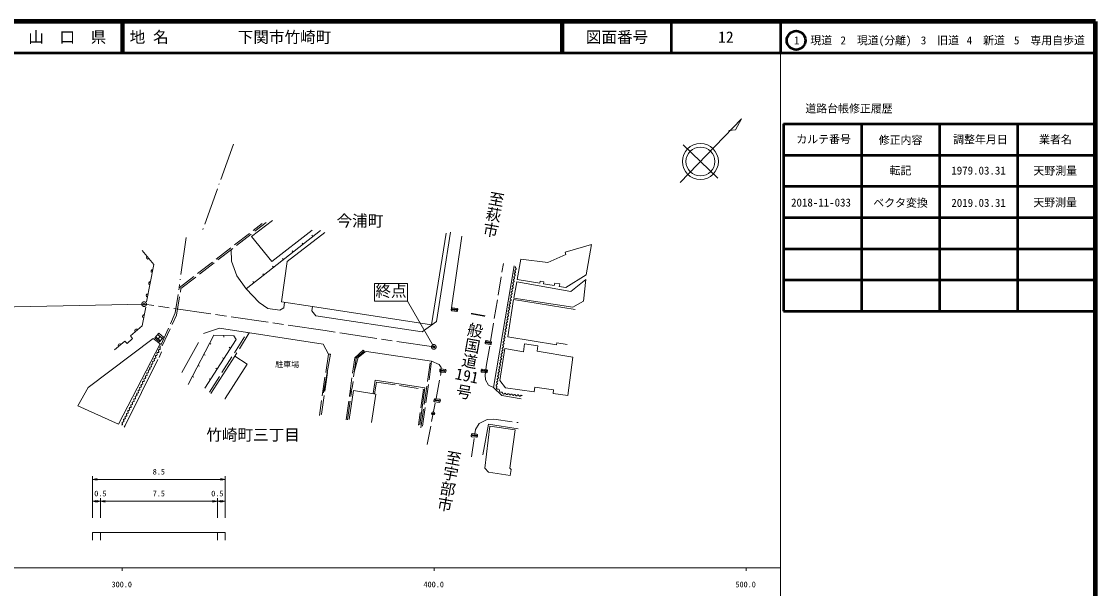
# Model space of a CAD drawing. Units: millimetres at full size, sheet at 1:1000, with parts at other scales. Extents: x 40000 to 680000, y 20000 to 380000.
# Drawn here: x 335699 to 680000, y 198357 to 380000 of the extents above; entities that cross this region are included whole.
import ezdxf
from ezdxf.enums import TextEntityAlignment as Align

# ---------------------------------------------------------------- set-up
doc = ezdxf.new("R2010")
doc.units = ezdxf.units.MM
doc.header["$LTSCALE"] = 1000
doc.header["$PDMODE"] = 32
doc.header["$PDSIZE"] = 500
for name, pattern in [('CHAIN', [18.5, 12, -1.5, 3.5, -1.5]), ('DASHED', [7.5, 6, -1.5]), ('LONG_DASHED_DOTTED', [15.25, 12, -1.5, 0.25, -1.5])]:
    doc.linetypes.add(name, pattern=pattern)
for name, color, linetype, lineweight in [('M-BGD', 7, 'Continuous', 13), ('M-BMK', 2, 'CHAIN', 13), ('M-BMK-SRVR', 3, 'Continuous', 13), ('M-STR-HTXT', 7, 'Continuous', 13), ('M-STR-STRC', 7, 'Continuous', 13), ('M-TTL', 2, 'Continuous', 140), ('M-TTL-BAND', 7, 'Continuous', 13), ('M-TTL-FRAM', 2, 'Continuous', 50), ('M-TTL-LINE', 7, 'Continuous', 50), ('M-WORK', 1, 'Continuous', 13)]:
    doc.layers.add(name, color=color, linetype=linetype, lineweight=lineweight)
for name, color, linetype in [('M-BMK-HTXT', 7, 'Continuous'), ('M-OTRS', 6, 'Continuous'), ('M-TTL-TXT', 7, 'Continuous')]:
    doc.layers.add(name, color=color, linetype=linetype)
doc.styles.add('@ＭＳ ゴシック', font='')
doc.styles.add('ＭＳ ゴシック', font='')
doc.styles.get('@ＭＳ ゴシック').set_extended_font_data('@MS Gothic')
doc.styles.get('ＭＳ ゴシック').set_extended_font_data('MS Gothic')

# ---------------------------------------------------------------- blocks, each defined once
blk = doc.blocks.new('open_arrow')
at = {"color": 0, "linetype": 'Continuous', "lineweight": -2}
blk.add_lwpolyline([(7.5, 1.25), (0, 0), (7.5, -1.25)], dxfattribs=at)

msp = doc.modelspace()

# ---------------------------------------------------------------- linework, layer by layer
at = {"layer": 'M-BGD'}
for p, q in [((360987, 216319), (358487, 216319)), ((358487, 216319), (358487, 213819)), ((360987, 216319), (398487, 216319)), ((360987, 216319), (360987, 213819)), ((398487, 216319), (398487, 213819)), ((398487, 216319), (400987, 216319)), ((400987, 216319), (400987, 213819))]:
    msp.add_line(p, q, dxfattribs=at)
at = {"layer": 'M-BMK'}
for p, q in [((433048, 280966), (375002, 289462)), ((467887, 275741), (433048, 280966))]:
    msp.add_line(p, q, dxfattribs=at)
for centre in [(375002, 289462), (467887, 275741)]:
    msp.add_circle(centre, 750, dxfattribs=at)
at = {"layer": 'M-BMK-SRVR'}
for p, q in [((553336, 335153), (547795, 340500)), ((558877, 329807), (553336, 335153))]:
    msp.add_line(p, q, dxfattribs=at)
msp.add_lwpolyline([(546836, 328416), (566561, 348861), (564572, 345346), (562440, 345100)], dxfattribs=at)
for radius in [5775, 4620]:
    msp.add_circle((553336, 335153), radius, dxfattribs=at)
at = {"layer": 'M-OTRS'}
for p in [(375002, 289462), (467887, 275741)]:
    msp.add_point(p, dxfattribs=at)
at = {"layer": 'M-STR-HTXT'}
for p, q in [((459459, 290429), (467887, 275741)), ((358487, 221045), (358487, 234319)), ((400987, 221045), (400987, 234319)), ((358487, 233319), (400987, 233319)), ((360987, 221045), (360987, 227319)), ((398487, 221045), (398487, 227319)), ((358487, 226319), (360987, 226319)), ((360987, 226319), (398487, 226319)), ((398487, 226319), (400987, 226319))]:
    msp.add_line(p, q, dxfattribs=at)
msp.add_lwpolyline([(448859, 290429), (459459, 290429), (459459, 296029), (448859, 296029)], close=True, dxfattribs=at)
at = {"layer": 'M-STR-STRC'}
for p, q in [((379694, 280161), (378408, 278629)), ((380085, 277834), (378779, 278929)), ((379412, 279692), (380714, 278600)), ((380113, 279104), (379476, 278345)), ((381226, 278875), (379694, 280161)), ((378408, 278629), (379941, 277343)), ((379941, 277343), (381226, 278875))]:
    msp.add_line(p, q, dxfattribs=at)
at = {"layer": 'M-TTL'}
for p, q in [((680000, 380000), (40000, 380000)), ((680000, 20000), (680000, 380000))]:
    msp.add_line(p, q, dxfattribs=at)
at = {"layer": 'M-TTL-BAND'}
for p, q in [((579000, 20000), (579000, 370000)), ((40000, 205000), (579000, 205000)), ((368000, 205000), (368000, 204000)), ((468000, 205000), (468000, 204000)), ((568000, 205000), (568000, 204000))]:
    msp.add_line(p, q, dxfattribs=at)
at = {"layer": 'M-TTL-FRAM'}
for p, q in [((580000, 347197), (580000, 287197)), ((580000, 347197), (680000, 347197)), ((580000, 287197), (680000, 287197))]:
    msp.add_line(p, q, dxfattribs=at)
at = {"layer": 'M-TTL-LINE'}
for p, q in [((367750, 380000), (367750, 370000)), ((368250, 380000), (368250, 370000)), ((508747, 380000), (508747, 370000)), ((509247, 380000), (509247, 370000)), ((543997, 380000), (543997, 370000)), ((579000, 380000), (579000, 370000)), ((40000, 370000), (680000, 370000)), ((605000, 347197), (605000, 287197)), ((630000, 347197), (630000, 287197)), ((655000, 347197), (655000, 287197)), ((580000, 337197), (680000, 337197)), ((580000, 327197), (680000, 327197)), ((580000, 317197), (680000, 317197)), ((580000, 307197), (680000, 307197)), ((580000, 297197), (680000, 297197))]:
    msp.add_line(p, q, dxfattribs=at)
msp.add_circle((584031, 373958), 3000, dxfattribs=at)
at = {"layer": 'M-WORK', "linetype": 'LONG_DASHED_DOTTED'}
for p, q in [((403636, 340721), (393855, 313350)), ((388508, 310816), (386206, 294664))]:
    msp.add_line(p, q, dxfattribs=at)
at = {"layer": 'M-WORK', "linetype": 'DASHED'}
for p, q in [((386206, 294664), (412866, 315281)), ((386808, 294430), (414085, 315586)), ((484818, 270085), (490197, 302462)), ((385002, 286659), (386206, 294664)), ((385401, 285916), (386808, 294430)), ((380348, 276289), (385002, 286659)), ((380827, 276136), (385401, 285916)), ((395933, 261224), (408066, 280350)), ((408718, 280250), (404056, 272755)), ((434074, 273474), (431215, 253774)), ((439762, 252437), (442567, 272281)), ((442956, 272135), (441717, 262644)), ((442567, 272281), (445271, 274755)), ((445576, 274436), (442956, 272135)), ((445271, 274755), (445576, 274436)), ((463764, 249854), (466767, 271139)), ((467191, 271186), (464176, 250200)), ((469560, 270084), (467191, 271186)), ((470264, 269192), (469560, 270084)), ((470240, 267785), (470264, 269192)), ((484328, 266812), (484818, 270085)), ((431871, 254196), (433774, 267524)), ((465740, 244451), (470240, 267785)), ((484422, 265165), (484328, 266812)), ((485443, 263544), (484422, 265165)), ((440201, 252434), (441528, 261682)), ((448914, 260722), (449512, 264500)), ((449512, 264500), (464546, 262154)), ((464546, 262154), (462930, 250724)), ((487055, 262762), (485443, 263544)), ((482433, 251185), (485013, 252499)), ((485013, 252499), (487077, 252639)), ((487077, 252639), (494888, 251514)), ((479947, 240490), (481261, 249332)), ((481261, 249332), (482433, 251185))]:
    msp.add_line(p, q, dxfattribs=at)
at = {"layer": 'M-WORK'}
for p, q in [((409481, 311146), (416118, 316236)), ((431598, 313064), (407677, 294372)), ((415977, 303125), (409481, 311146)), ((428901, 313164), (415977, 303125)), ((420892, 303094), (432916, 312367)), ((429093, 311106), (428785, 311500)), ((471849, 312157), (467170, 282792)), ((473230, 312494), (468690, 283906)), ((473389, 287543), (476891, 311212)), ((374410, 306687), (378116, 302137)), ((403066, 303171), (402868, 306955)), ((422789, 306181), (422481, 306575)), ((425941, 308644), (425633, 309038)), ((510007, 306079), (518451, 308612)), ((518451, 308612), (516738, 298847)), ((404713, 298533), (403066, 303171)), ((419101, 290195), (420892, 303094)), ((419637, 303718), (419329, 304112)), ((494555, 297368), (495740, 303907)), ((495740, 303907), (504465, 302760)), ((504465, 302760), (510242, 305344)), ((510242, 305344), (510007, 306079)), ((378116, 302137), (375817, 290152)), ((416485, 301255), (416178, 301649)), ((487055, 262762), (493681, 301756)), ((407677, 294372), (404713, 298533)), ((410182, 296329), (409874, 296723)), ((413334, 298792), (413026, 299186)), ((493517, 291320), (494445, 296558)), ((494445, 296558), (511801, 293493)), ((501853, 296189), (494555, 297368)), ((501962, 296768), (501853, 296189)), ((503135, 296549), (501962, 296768)), ((503041, 295955), (503135, 296549)), ((506622, 296158), (506512, 295392)), ((508232, 295986), (506622, 296158)), ((516738, 298847), (510218, 294735)), ((511801, 293493), (516633, 297355)), ((516633, 297355), (515851, 290460)), ((411888, 289931), (407677, 294372)), ((506512, 295392), (503041, 295955)), ((508107, 295126), (508232, 295986)), ((510218, 294735), (508107, 295126)), ((375002, 289462), (75243, 283074)), ((414671, 288024), (411888, 289931)), ((429015, 288691), (419101, 290195)), ((420063, 290049), (419758, 288222)), ((491556, 278991), (493448, 290905)), ((493448, 290905), (513166, 287700)), ((512442, 288458), (493517, 291320)), ((515851, 290460), (512442, 288458)), ((375512, 288463), (374387, 282553)), ((418497, 287502), (414671, 288024)), ((419758, 288222), (418497, 287502)), ((428781, 287260), (429015, 288691)), ((430094, 285689), (428781, 287260)), ((467170, 282792), (429015, 288691)), ((473582, 288054), (473522, 287558)), ((473741, 287280), (475230, 287102)), ((475349, 288094), (473860, 288273)), ((475508, 287320), (475568, 287817)), ((374387, 282553), (370610, 279293)), ((464155, 280581), (430094, 285689)), ((468690, 283906), (464155, 280581)), ((370610, 279293), (371314, 278495)), ((389176, 263677), (397333, 279487)), ((394088, 280001), (399154, 281721)), ((397333, 279487), (403765, 279309)), ((399154, 281721), (432385, 276608)), ((400549, 279398), (400535, 278898)), ((403765, 279309), (404494, 278100)), ((507194, 276471), (491556, 278991)), ((357079, 262721), (377863, 278396)), ((368804, 277557), (365544, 274860)), ((380115, 276692), (366847, 250958)), ((369532, 276877), (368804, 277557)), ((371314, 278495), (369532, 276877)), ((377863, 278396), (380115, 276692)), ((387114, 267539), (392462, 277218)), ((404494, 278100), (394529, 262558)), ((396006, 276914), (396450, 276684)), ((402750, 275380), (402329, 275650)), ((432385, 276608), (434074, 273474)), ((484416, 277553), (484325, 277061)), ((484525, 276770), (486000, 276497)), ((486182, 277481), (484707, 277753)), ((486291, 276698), (486382, 277190)), ((496918, 276698), (496620, 274196)), ((501233, 276073), (496918, 276698)), ((500999, 274353), (501233, 276073)), ((507273, 277081), (507194, 276471)), ((510619, 276518), (507273, 277081)), ((379889, 272383), (380546, 274165)), ((394172, 273359), (394616, 273130)), ((404056, 272755), (396379, 260855)), ((400591, 272013), (400170, 272282)), ((408075, 270206), (404056, 272755)), ((434720, 273443), (432492, 261069)), ((434074, 273474), (434720, 273443)), ((443658, 272358), (443387, 271628)), ((445826, 274158), (443658, 272358)), ((446340, 274332), (445826, 274158)), ((467191, 271186), (446340, 274332)), ((490608, 275205), (489013, 264979)), ((496620, 274196), (490608, 275205)), ((512491, 272461), (500999, 274353)), ((510803, 260147), (512491, 272461)), ((368912, 250523), (379420, 271679)), ((392338, 269804), (392782, 269575)), ((398432, 268645), (398011, 268915)), ((400945, 259198), (408075, 270206)), ((443387, 271628), (442367, 267619)), ((471590, 268511), (470101, 268689)), ((484866, 268447), (483376, 268625)), ((390504, 266249), (390948, 266020)), ((396273, 265278), (395852, 265548)), ((469823, 268470), (469763, 267974)), ((469982, 267696), (471471, 267518)), ((471749, 267736), (471809, 268233)), ((483098, 268406), (483039, 267910)), ((483257, 267632), (484747, 267454)), ((485025, 267673), (485084, 268169)), ((353795, 256880), (357079, 262721)), ((440714, 252468), (442085, 261828)), ((441717, 262644), (440880, 260347)), ((442085, 261828), (449288, 260661)), ((449113, 265083), (448444, 260798)), ((465047, 262681), (449113, 265083)), ((463368, 250766), (465047, 262681)), ((489692, 260176), (487055, 262762)), ((489013, 264979), (490890, 262633)), ((490890, 262633), (500084, 261343)), ((500084, 261343), (500295, 262868)), ((500295, 262868), (506276, 262023)), ((506276, 262023), (506159, 260780)), ((400945, 258995), (400945, 259198)), ((449288, 260661), (447941, 251553)), ((467990, 258950), (467930, 258453)), ((469757, 258990), (468268, 259168)), ((469916, 258216), (469976, 258712)), ((495874, 259155), (489692, 260176)), ((506159, 260780), (510803, 260147)), ((366847, 250958), (353795, 256880)), ((468149, 258175), (469638, 257997)), ((431793, 253962), (431871, 254196)), ((467170, 254460), (468170, 254460)), ((368631, 250031), (368912, 250523)), ((481677, 247813), (480187, 247991)), ((483570, 241187), (485415, 250986)), ((485858, 250311), (484196, 236874)), ((485415, 250986), (494932, 249558)), ((493947, 249148), (485858, 250311)), ((492202, 236936), (493947, 249148)), ((479909, 247772), (479850, 247276)), ((480068, 246998), (481558, 246820)), ((481836, 247038), (481895, 247535)), ((484196, 236874), (485416, 235638)), ((485416, 235638), (492390, 234606)), ((492718, 236452), (492202, 236936)), ((492390, 234606), (492718, 236452))]:
    msp.add_line(p, q, dxfattribs=at)
for centre, radius in [((473974, 287755), 150), ((474545, 287687), 150), ((475116, 287619), 150), ((484788, 277230), 150), ((485354, 277125), 150), ((485919, 277021), 150), ((470215, 268172), 150), ((470786, 268103), 150), ((471357, 268035), 150), ((483491, 268108), 150), ((484062, 268039), 150), ((484632, 267971), 150), ((468382, 258651), 150), ((468953, 258583), 150), ((469524, 258514), 150), ((467670, 254460), 500), ((480302, 247473), 150), ((480873, 247405), 150), ((481443, 247337), 150)]:
    msp.add_circle(centre, radius, dxfattribs=at)
for centre, radius, start, end in [((376263, 304412), 500, 129.16051, 309.16051), ((377720, 300073), 500, 79.14359, 259.14359), ((494103, 300186), 269, 101.15774, 240.35631), ((493837, 299719), 269, 281.15774, 60.35631), ((494265, 301180), 269, 101.15774, 240.35631), ((493999, 300713), 269, 281.15774, 60.35631), ((376967, 296145), 500, 79.14359, 259.14359), ((493456, 296209), 269, 101.15774, 240.35631), ((493617, 297204), 269, 101.15774, 240.35631), ((493352, 296737), 269, 281.15774, 60.35631), ((493779, 298198), 269, 101.15774, 240.35631), ((493513, 297731), 269, 281.15774, 60.35631), ((493941, 299192), 269, 101.15774, 240.35631), ((493675, 298725), 269, 281.15774, 60.35631), ((376213, 292216), 500, 79.14359, 259.14359), ((492970, 293227), 269, 101.15774, 240.35631), ((492705, 292760), 269, 281.15774, 60.35631), ((493132, 294221), 269, 101.15774, 240.35631), ((492866, 293754), 269, 281.15774, 60.35631), ((493294, 295215), 269, 101.15774, 240.35631), ((493028, 294748), 269, 281.15774, 60.35631), ((493190, 295742), 269, 281.15774, 60.35631), ((492323, 289251), 269, 101.15774, 240.35631), ((492485, 290245), 269, 101.15774, 240.35631), ((492219, 289778), 269, 281.15774, 60.35631), ((492647, 291239), 269, 101.15774, 240.35631), ((492381, 290772), 269, 281.15774, 60.35631), ((492809, 292233), 269, 101.15774, 240.35631), ((492543, 291766), 269, 281.15774, 60.35631), ((374950, 285508), 500, 79.2157, 259.2157), ((473771, 287528), 250, 173.17952, 263.17952), ((473830, 288024), 250, 83.17952, 173.17952), ((475260, 287350), 250, 263.17952, 353.17952), ((475319, 287846), 250, 353.17952, 83.17952), ((491838, 286268), 269, 101.15774, 240.35631), ((491572, 285801), 269, 281.15774, 60.35631), ((492000, 287263), 269, 101.15774, 240.35631), ((491734, 286796), 269, 281.15774, 60.35631), ((492161, 288257), 269, 101.15774, 240.35631), ((491896, 287790), 269, 281.15774, 60.35631), ((492057, 288784), 269, 281.15774, 60.35631), ((491191, 282292), 269, 101.15774, 240.35631), ((491353, 283286), 269, 101.15774, 240.35631), ((491087, 282819), 269, 281.15774, 60.35631), ((491514, 284280), 269, 101.15774, 240.35631), ((491249, 283813), 269, 281.15774, 60.35631), ((491676, 285274), 269, 101.15774, 240.35631), ((491410, 284807), 269, 281.15774, 60.35631), ((372499, 280923), 500, 40.80582, 220.80582), ((490705, 279310), 269, 101.15774, 240.35631), ((490440, 278843), 269, 281.15774, 60.35631), ((490867, 280304), 269, 101.15774, 240.35631), ((490602, 279837), 269, 281.15774, 60.35631), ((491029, 281298), 269, 101.15774, 240.35631), ((490763, 280831), 269, 281.15774, 60.35631), ((490925, 281825), 269, 281.15774, 60.35631), ((367174, 276209), 500, 39.60225, 219.60225), ((380319, 275519), 280, 85.30153, 221.38948), ((484571, 277016), 250, 169.53006, 259.53006), ((484661, 277508), 250, 79.53006, 169.53006), ((486046, 276743), 250, 259.53006, 349.53006), ((486137, 277235), 250, 349.53006, 79.53006), ((490058, 275333), 269, 101.15774, 240.35631), ((490220, 276327), 269, 101.15774, 240.35631), ((489954, 275860), 269, 281.15774, 60.35631), ((490382, 277321), 269, 101.15774, 240.35631), ((490116, 276855), 269, 281.15774, 60.35631), ((490544, 278316), 269, 101.15774, 240.35631), ((490278, 277849), 269, 281.15774, 60.35631), ((378459, 271812), 280, 85.30153, 221.38948), ((378505, 272369), 280, 265.30153, 41.38948), ((378924, 272739), 280, 85.30153, 221.38948), ((378970, 273296), 280, 265.30153, 41.38948), ((379389, 273665), 280, 85.30153, 221.38948), ((379435, 274223), 280, 265.30153, 41.38948), ((379854, 274592), 280, 85.30153, 221.38948), ((379900, 275149), 280, 265.30153, 41.38948), ((489573, 272351), 269, 101.15774, 240.35631), ((489307, 271884), 269, 281.15774, 60.35631), ((489735, 273345), 269, 101.15774, 240.35631), ((489469, 272878), 269, 281.15774, 60.35631), ((489897, 274339), 269, 101.15774, 240.35631), ((489631, 273872), 269, 281.15774, 60.35631), ((489793, 274866), 269, 281.15774, 60.35631), ((376644, 268662), 280, 265.30153, 41.38948), ((377063, 269032), 280, 85.30153, 221.38948), ((377109, 269589), 280, 265.30153, 41.38948), ((377528, 269958), 280, 85.30153, 221.38948), ((377574, 270516), 280, 265.30153, 41.38948), ((377994, 270885), 280, 85.30153, 221.38948), ((378039, 271442), 280, 265.30153, 41.38948), ((470071, 268441), 250, 83.17952, 173.17952), ((483347, 268377), 250, 83.17952, 173.17952), ((488926, 268375), 269, 101.15774, 240.35631), ((489088, 269369), 269, 101.15774, 240.35631), ((488822, 268902), 269, 281.15774, 60.35631), ((489250, 270363), 269, 101.15774, 240.35631), ((488984, 269896), 269, 281.15774, 60.35631), ((489411, 271357), 269, 101.15774, 240.35631), ((489146, 270890), 269, 281.15774, 60.35631), ((374783, 264955), 280, 265.30153, 41.38948), ((375202, 265325), 280, 85.30153, 221.38948), ((375248, 265882), 280, 265.30153, 41.38948), ((375668, 266251), 280, 85.30153, 221.38948), ((375713, 266809), 280, 265.30153, 41.38948), ((376133, 267178), 280, 85.30153, 221.38948), ((376179, 267735), 280, 265.30153, 41.38948), ((376598, 268105), 280, 85.30153, 221.38948), ((470012, 267944), 250, 173.17952, 263.17952), ((471501, 267766), 250, 263.17952, 353.17952), ((471560, 268262), 250, 353.17952, 83.17952), ((483287, 267880), 250, 173.17952, 263.17952), ((484777, 267702), 250, 263.17952, 353.17952), ((484836, 268199), 250, 353.17952, 83.17952), ((488441, 265392), 269, 101.15774, 240.35631), ((488175, 264925), 269, 281.15774, 60.35631), ((488602, 266386), 269, 101.15774, 240.35631), ((488337, 265919), 269, 281.15774, 60.35631), ((488764, 267380), 269, 101.15774, 240.35631), ((488498, 266913), 269, 281.15774, 60.35631), ((488660, 267908), 269, 281.15774, 60.35631), ((373342, 261618), 280, 85.30153, 221.38948), ((373388, 262175), 280, 265.30153, 41.38948), ((373807, 262545), 280, 85.30153, 221.38948), ((373853, 263102), 280, 265.30153, 41.38948), ((374272, 263471), 280, 85.30153, 221.38948), ((374318, 264028), 280, 265.30153, 41.38948), ((374737, 264398), 280, 85.30153, 221.38948), ((488117, 263404), 269, 101.15774, 240.35631), ((488332, 262632), 431, 174.52043, 281.64919), ((487851, 262937), 269, 281.15774, 60.35631), ((488279, 264398), 269, 101.15774, 240.35631), ((488013, 263931), 269, 281.15774, 60.35631), ((488506, 261788), 431, 354.52043, 101.64919), ((489364, 261706), 431, 174.52043, 281.64919), ((371527, 258468), 280, 265.30153, 41.38948), ((371946, 258838), 280, 85.30153, 221.38948), ((371992, 259395), 280, 265.30153, 41.38948), ((372411, 259764), 280, 85.30153, 221.38948), ((372457, 260321), 280, 265.30153, 41.38948), ((372877, 260691), 280, 85.30153, 221.38948), ((372922, 261248), 280, 265.30153, 41.38948), ((468179, 258423), 250, 173.17952, 263.17952), ((468238, 258920), 250, 83.17952, 173.17952), ((469727, 258742), 250, 353.17952, 83.17952), ((489538, 260862), 431, 354.52043, 101.64919), ((490238, 260893), 281, 194.989, 330.76097), ((490728, 260619), 281, 14.989, 150.76097), ((491270, 260764), 281, 194.989, 330.76097), ((491760, 260490), 281, 14.989, 150.76097), ((492302, 260635), 281, 194.989, 330.76097), ((492792, 260361), 281, 14.989, 150.76097), ((493334, 260506), 281, 194.989, 330.76097), ((493824, 260232), 281, 14.989, 150.76097), ((494366, 260377), 281, 194.989, 330.76097), ((494856, 260103), 281, 14.989, 150.76097), ((495398, 260248), 281, 194.989, 330.76097), ((495888, 259974), 281, 14.989, 150.76097), ((369666, 254761), 280, 265.30153, 41.38948), ((370086, 255131), 280, 85.30153, 221.38948), ((370131, 255688), 280, 265.30153, 41.38948), ((370551, 256057), 280, 85.30153, 221.38948), ((370596, 256615), 280, 265.30153, 41.38948), ((371016, 256984), 280, 85.30153, 221.38948), ((371062, 257541), 280, 265.30153, 41.38948), ((371481, 257911), 280, 85.30153, 221.38948), ((469668, 258245), 250, 263.17952, 353.17952), ((368225, 251424), 280, 85.30153, 221.38948), ((368271, 251981), 280, 265.30153, 41.38948), ((368690, 252350), 280, 85.30153, 221.38948), ((368736, 252908), 280, 265.30153, 41.38948), ((369155, 253277), 280, 85.30153, 221.38948), ((369201, 253834), 280, 265.30153, 41.38948), ((369620, 254204), 280, 85.30153, 221.38948), ((367805, 251054), 280, 265.30153, 41.38948), ((480158, 247742), 250, 83.17952, 173.17952), ((480098, 247246), 250, 173.17952, 263.17952), ((481588, 247068), 250, 263.17952, 353.17952), ((481647, 247564), 250, 353.17952, 83.17952)]:
    msp.add_arc(centre, radius, start, end, dxfattribs=at)

# ---------------------------------------------------------------- block references
at = {"layer": 'M-STR-HTXT', "xscale": 200, "yscale": 200}
for p in [(358487, 233319), (358487, 226319), (360987, 226319), (398487, 226319)]:
    msp.add_blockref('open_arrow', p, dxfattribs=at)
at = {"layer": 'M-STR-HTXT', "xscale": 200, "yscale": 200, "rotation": 180}
for p in [(400987, 233319), (360987, 226319), (398487, 226319), (400987, 226319)]:
    msp.add_blockref('open_arrow', p, dxfattribs=at)

# ---------------------------------------------------------------- texts
at = {"layer": 'M-BMK-HTXT'}
for s, rotation, style, p in [('至萩市', 259.682, '@ＭＳ ゴシック', (485464, 326089)), ('一般国道\u3000号', 259.682, '@ＭＳ ゴシック', (479556, 288983)), ('191', 348.083, 'ＭＳ ゴシック', (474236, 264419)), ('至宇部市', 259.682, '@ＭＳ ゴシック', (471680, 243111))]:
    msp.add_text(s, height=3666, rotation=rotation, dxfattribs=dict(at, style=style)).set_placement(p, align=Align.BOTTOM_LEFT)
at = {"layer": 'M-BMK-HTXT', "style": 'ＭＳ ゴシック'}
for s, p in [('今浦町', (436698, 313219)), ('竹崎町三丁目', (394946, 244664))]:
    msp.add_text(s, height=3666, dxfattribs=at).set_placement(p, align=Align.BOTTOM_LEFT)
at = {"layer": 'M-STR-HTXT', "style": 'ＭＳ ゴシック'}
msp.add_text('終点', height=3666, dxfattribs=at).set_placement((449159, 290729), align=Align.BOTTOM_LEFT)
for s, p in [('8.5', (379737, 234319)), ('0.5', (360987, 227319)), ('7.5', (379737, 227319)), ('0.5', (398487, 227319))]:
    msp.add_text(s, height=1833, dxfattribs=at).set_placement(p, align=Align.BOTTOM_CENTER)
at = {"layer": 'M-TTL-BAND', "style": 'ＭＳ ゴシック'}
for s, p in [('300.0', (367844, 198195)), ('400.0', (467844, 198195)), ('500.0', (567844, 198195))]:
    msp.add_text(s, height=1833, dxfattribs=at).set_placement(p, align=Align.BOTTOM_CENTER)
at = {"layer": 'M-TTL-TXT', "style": 'ＭＳ ゴシック'}
for s, height, p in [('山\u3000口\u3000県', 3666, (350375, 375000)), ('図面番号', 3666, (526622, 375000)), ('12', 3666, (561497, 375000)), ('1\u3000現道', 2566, (589448, 373958)), ('2\u3000現道(分離)', 2566, (609619, 373958)), ('3\u3000旧道', 2566, (630121, 373958)), ('4\u3000新道', 2566, (644824, 373958)), ('5\u3000専用自歩道', 2566, (665228, 373958)), ('道路台帳修正履歴', 2566, (600968, 352113)), ('カルテ番号', 2566, (592839, 342277)), ('修正内容', 2566, (617509, 342023)), ('調整年月日', 2566, (643089, 342197)), ('業者名', 2566, (667134, 342197)), ('転記', 2566, (617500, 332245)), ('1979.03.31', 2566, (642500, 332245)), ('天野測量', 2566, (667077, 332189)), ('天野測量', 2566, (667046, 322030)), ('2018-11-033', 2566, (592000, 322000)), ('ベクタ変換', 2566, (617493, 321908)), ('2019.03.31', 2566, (642512, 321908))]:
    msp.add_text(s, height=height, dxfattribs=at).set_placement(p, align=Align.MIDDLE_CENTER)
for s, p in [('地 名', (370380, 375000)), ('下関市竹崎町', (405024, 375000))]:
    msp.add_text(s, height=3666, dxfattribs=at).set_placement(p, align=Align.MIDDLE_LEFT)
at = {"layer": 'M-WORK', "style": 'ＭＳ ゴシック'}
msp.add_text('駐車場', height=1833, dxfattribs=at).set_placement((417026, 268658), align=Align.BOTTOM_LEFT)

doc.saveas('drawing.dxf')
